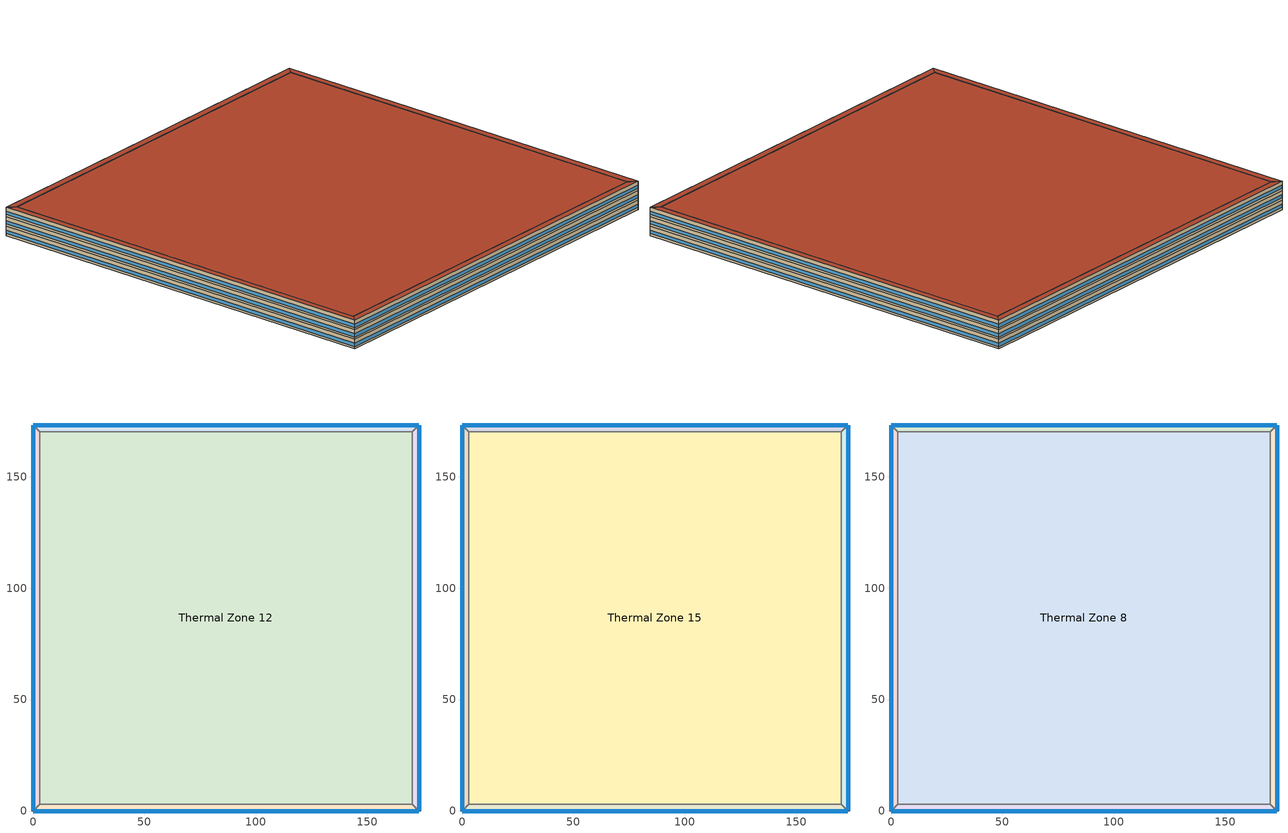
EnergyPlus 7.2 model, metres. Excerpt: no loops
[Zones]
Thermal Zone 14
 floor ground (000_ExtSlabCarpet_4in_ClimateZone 1-8): 173.21,0 0,0 3,3 170.21,3 z0
 wall outside (ASHRAE_189.1-2009_ExtWall_SteelFrame_ClimateZone 4-8): 0,0 173.21,0 z0:4
 wall to Thermal Zone 12 (000_Interior Wall): 170.21,3 3,3 z0:4
 wall to Thermal Zone 4 (000_Interior Wall): 173.21,0 170.21,3 z0:4
 wall to Thermal Zone 6 (000_Interior Wall): 3,3 0,0 z0:4
 window (ASHRAE_189.1-2009_ExtWindow_ClimateZone 4-5): 0.03,0 173.18,0 z1:2.4
Thermal Zone 12
 floor ground (000_ExtSlabCarpet_4in_ClimateZone 1-8): 3,3 3,170.21 170.21,170.21 170.21,3 z0
 wall to Thermal Zone 10 (000_Interior Wall): 170.21,170.21 3,170.21 z0:4
 wall to Thermal Zone 6 (000_Interior Wall): 3,170.21 3,3 z0:4
 wall to Thermal Zone 4 (000_Interior Wall): 170.21,3 170.21,170.21 z0:4
Thermal Zone 10
 floor ground (000_ExtSlabCarpet_4in_ClimateZone 1-8): 0,173.21 173.21,173.21 170.21,170.21 3,170.21 z0
 wall outside (ASHRAE_189.1-2009_ExtWall_SteelFrame_ClimateZone 4-8): 173.21,173.21 0,173.21 z0:4
 wall to Thermal Zone 6 (000_Interior Wall): 0,173.21 3,170.21 z0:4
 wall to Thermal Zone 4 (000_Interior Wall): 170.21,170.21 173.21,173.21 z0:4
 window (ASHRAE_189.1-2009_ExtWindow_ClimateZone 4-5): 173.18,173.21 0.03,173.21 z1:2.4
Thermal Zone 6
 floor ground (000_ExtSlabCarpet_4in_ClimateZone 1-8): 0,0 0,173.21 3,170.21 3,3 z0
 wall outside (ASHRAE_189.1-2009_ExtWall_SteelFrame_ClimateZone 4-8): 0,173.21 0,0 z0:4
 window (ASHRAE_189.1-2009_ExtWindow_ClimateZone 4-5): 0,173.18 0,0.03 z1:2.4
Thermal Zone 4
 floor ground (000_ExtSlabCarpet_4in_ClimateZone 1-8): 173.21,173.21 173.21,0 170.21,3 170.21,170.21 z0
 wall outside (ASHRAE_189.1-2009_ExtWall_SteelFrame_ClimateZone 4-8): 173.21,0 173.21,173.21 z0:4
 window (ASHRAE_189.1-2009_ExtWindow_ClimateZone 4-5): 173.21,0.03 173.21,173.18 z1:2.4
Thermal Zone 15
 floor to Thermal Zone 12 (000_Interior Floor): 3,3 3,170.21 170.21,170.21 170.21,3 z4
 wall to Thermal Zone 13 (000_Interior Wall): 3,170.21 3,3 z4:8
 wall to Thermal Zone 11 (000_Interior Wall): 3,3 170.21,3 z4:8
 wall to Thermal Zone 9 (000_Interior Wall): 170.21,3 170.21,170.21 z4:8
 wall to Thermal Zone 7 (000_Interior Wall): 170.21,170.21 3,170.21 z4:8
Thermal Zone 9
 floor to Thermal Zone 4 (000_Interior Floor): 173.21,173.21 173.21,0 170.21,3 170.21,170.21 z4
 wall outside (ASHRAE_189.1-2009_ExtWall_SteelFrame_ClimateZone 4-8): 173.21,0 173.21,173.21 z4:8
 wall to Thermal Zone 11 (000_Interior Wall): 170.21,3 173.21,0 z4:8
 wall to Thermal Zone 7 (000_Interior Wall): 173.21,173.21 170.21,170.21 z4:8
 window (ASHRAE_189.1-2009_ExtWindow_ClimateZone 4-5): 173.21,0.03 173.21,173.18 z5:6.4
Thermal Zone 11
 floor to Thermal Zone 14 (000_Interior Floor): 173.21,0 0,0 3,3 170.21,3 z4
 wall outside (ASHRAE_189.1-2009_ExtWall_SteelFrame_ClimateZone 4-8): 0,0 173.21,0 z4:8
 wall to Thermal Zone 13 (000_Interior Wall): 3,3 0,0 z4:8
 window (ASHRAE_189.1-2009_ExtWindow_ClimateZone 4-5): 0.03,0 173.18,0 z5:6.4
Thermal Zone 13
 floor to Thermal Zone 6 (000_Interior Floor): 0,0 0,173.21 3,170.21 3,3 z4
 wall outside (ASHRAE_189.1-2009_ExtWall_SteelFrame_ClimateZone 4-8): 0,173.21 0,0 z4:8
 wall to Thermal Zone 7 (000_Interior Wall): 3,170.21 0,173.21 z4:8
 window (ASHRAE_189.1-2009_ExtWindow_ClimateZone 4-5): 0,173.18 0,0.03 z5:6.4
Thermal Zone 7
 floor to Thermal Zone 10 (000_Interior Floor): 0,173.21 173.21,173.21 170.21,170.21 3,170.21 z4
 wall outside (ASHRAE_189.1-2009_ExtWall_SteelFrame_ClimateZone 4-8): 173.21,173.21 0,173.21 z4:8
 window (ASHRAE_189.1-2009_ExtWindow_ClimateZone 4-5): 173.18,173.21 0.03,173.21 z5:6.4
Thermal Zone 2
 floor to Thermal Zone 9 (000_Interior Floor): 173.21,173.21 173.21,0 170.21,3 170.21,170.21 z8
 wall outside (ASHRAE_189.1-2009_ExtWall_SteelFrame_ClimateZone 4-8): 173.21,0 173.21,173.21 z8:12
 wall to Thermal Zone 5 (000_Interior Wall): 173.21,173.21 170.21,170.21 z8:12
 wall to Thermal Zone 3 (000_Interior Wall): 170.21,3 173.21,0 z8:12
 wall to Thermal Zone 8 (000_Interior Wall): 170.21,170.21 170.21,3 z8:12
 window (ASHRAE_189.1-2009_ExtWindow_ClimateZone 4-5): 173.21,0.03 173.21,173.18 z9:10.4
 roof outside (ASHRAE_189.1-2009_ExtRoof_IEAD_ClimateZone 2-5): 170.21,170.21 170.21,3 173.21,0 173.21,173.21 z12
Thermal Zone 5
 floor to Thermal Zone 7 (000_Interior Floor): 0,173.21 173.21,173.21 170.21,170.21 3,170.21 z8
 wall outside (ASHRAE_189.1-2009_ExtWall_SteelFrame_ClimateZone 4-8): 173.21,173.21 0,173.21 z8:12
 wall to Thermal Zone 1 (000_Interior Wall): 0,173.21 3,170.21 z8:12
 wall to Thermal Zone 8 (000_Interior Wall): 3,170.21 170.21,170.21 z8:12
 window (ASHRAE_189.1-2009_ExtWindow_ClimateZone 4-5): 173.18,173.21 0.03,173.21 z9:10.4
 roof outside (ASHRAE_189.1-2009_ExtRoof_IEAD_ClimateZone 2-5): 3,170.21 170.21,170.21 173.21,173.21 0,173.21 z12
Thermal Zone 8
 floor to Thermal Zone 15 (000_Interior Floor): 3,3 3,170.21 170.21,170.21 170.21,3 z8
 wall to Thermal Zone 3 (000_Interior Wall): 3,3 170.21,3 z8:12
 wall to Thermal Zone 1 (000_Interior Wall): 3,170.21 3,3 z8:12
 roof outside (ASHRAE_189.1-2009_ExtRoof_IEAD_ClimateZone 2-5): 170.21,3 170.21,170.21 3,170.21 3,3 z12
Thermal Zone 1
 floor to Thermal Zone 13 (000_Interior Floor): 0,0 0,173.21 3,170.21 3,3 z8
 wall outside (ASHRAE_189.1-2009_ExtWall_SteelFrame_ClimateZone 4-8): 0,173.21 0,0 z8:12
 wall to Thermal Zone 3 (000_Interior Wall): 0,0 3,3 z8:12
 window (ASHRAE_189.1-2009_ExtWindow_ClimateZone 4-5): 0,173.18 0,0.03 z9:10.4
 roof outside (ASHRAE_189.1-2009_ExtRoof_IEAD_ClimateZone 2-5): 3,3 3,170.21 0,173.21 0,0 z12
Thermal Zone 3
 floor to Thermal Zone 11 (000_Interior Floor): 173.21,0 0,0 3,3 170.21,3 z8
 wall outside (ASHRAE_189.1-2009_ExtWall_SteelFrame_ClimateZone 4-8): 0,0 173.21,0 z8:12
 window (ASHRAE_189.1-2009_ExtWindow_ClimateZone 4-5): 0.03,0 173.18,0 z9:10.4
 roof outside (ASHRAE_189.1-2009_ExtRoof_IEAD_ClimateZone 2-5): 170.21,3 3,3 0,0 173.21,0 z12
[Site:Location]
San Francisco Intl Ap_CA_USA Design_Conditions: Latitude {deg}=37.62; Longitude {deg}=-122.4; Time Zone {hr}=-8; Elevation {m}=2
[SizingPeriod:DesignDay] Day of Month=21; Dry-Bulb Temperature Range Modifier Type=DefaultMultipliers; Barometric Pressure {Pa}=101301; Rain Indicator=No; Snow Indicator=No; Daylight Saving Time Indicator=No
Name | Month | Day Type | Maximum Dry-Bulb Temperature {C} | Daily Dry-Bulb Temperature Range {deltaC} | Humidity Condition Type | Wetbulb or DewPoint at Maximum Dry-Bulb {C} | Wind Speed {m/s} | Wind Direction {deg} | Solar Model Indicator | Sky Clearness | ASHRAE Clear Sky Optical Depth for Beam Irradiance (taub) | ASHRAE Clear Sky Optical Depth for Diffuse Irradiance (taud) | Enthalpy at Maximum Dry-Bulb {J/kg}
San Francisco Intl Ap Ann Htg Wind 99% Condns WS=>MCDB | 1 | WinterDesignDay | 12.2 | 0 | Wetbulb | 12.2 | 11.6 | 150 | ASHRAEClearSky | 0
San Francisco Intl Ap Ann Clg .4% Condns DP=>MDB | 8 | SummerDesignDay | 19.9 | 8.5 | Dewpoint | 16.1 | 5.9 | 310 | ASHRAETau |  | 0.365 | 2.435
San Francisco Intl Ap Ann Clg 1% Condns DP=>MDB | 8 | SummerDesignDay | 19.2 | 8.5 | Dewpoint | 15.3 | 5.9 | 310 | ASHRAETau |  | 0.365 | 2.435
San Francisco Intl Ap Ann Clg .4% Condns Enth=>MDB | 8 | SummerDesignDay | 25.8 | 8.5 | Enthalpy |  | 5.9 | 310 | ASHRAETau |  | 0.365 | 2.435 | 52400
[Building]
Building 1
[Material] Thermal Absorptance=0.9
Name | Roughness | Thickness {m} | Conductivity {W/m-K} | Density {kg/m3} | Specific Heat {J/kg-K} | Solar Absorptance | Visible Absorptance
000_M11 100mm lightweight concrete | MediumRough | 0.1016 | 0.53 | 1280 | 840 | 0.7 | 0.7
Metal Decking | MediumSmooth | 0.0015 | 45.006 | 7680 | 418.4 | 0.7 | 0.3
1/2IN Gypsum | Smooth | 0.0127 | 0.16 | 784.9 | 830 | 0.92 | 0.92
000_G01a 19mm gypsum board | MediumSmooth | 0.019 | 0.16 | 800 | 1090 | 0.7 | 0.7
Wall Insulation [39] | MediumRough | 0.1184 | 0.045 | 265 | 836.8 | 0.7 | 0.7
Roof Insulation [21] | MediumRough | 0.2105 | 0.049 | 265 | 836.8 | 0.7 | 0.7
000_F16 Acoustic tile | MediumSmooth | 0.0191 | 0.06 | 368 | 590 | 0.7 | 0.7
Roof Membrane | VeryRough | 0.0095 | 0.16 | 1121.29 | 1460 | 0.7 | 0.7
MAT-CC05 4 HW CONCRETE | Rough | 0.1016 | 1.311 | 2240 | 836.8 | 0.7 | 0.7
[Material:AirGap]
Name | Thermal Resistance {m2-K/W}
000_F05 Ceiling air space resistance | 0.18
000_F04 Wall air space resistance | 0.15
[Material:NoMass] Thermal Absorptance=0.9; Solar Absorptance=0.7
Name | Roughness | Thermal Resistance {m2-K/W} | Visible Absorptance
MAT-SHEATH | Rough | 0.3626 | 0.7
CP02 CARPET PAD | VeryRough | 0.2165 | 0.8
[WindowMaterial:Glazing]
Theoretical Glass [207]: Optical Data Type=SpectralAverage; Thickness {m}=0.003; Solar Transmittance at Normal Incidence=0.3311; Front Side Solar Reflectance at Normal Incidence=0.6189; Back Side Solar Reflectance at Normal Incidence=0.6189; Visible Transmittance at Normal Incidence=0.44; Front Side Visible Reflectance at Normal Incidence=0.51; Back Side Visible Reflectance at Normal Incidence=0.51; Infrared Transmittance at Normal Incidence=0; Front Side Infrared Hemispherical Emissivity=0.9; Back Side Infrared Hemispherical Emissivity=0.9; Conductivity {W/m-K}=0.0133; Dirt Correction Factor for Solar and Visible Transmittance=1; Solar Diffusing=No
[Construction]
ASHRAE_189.1-2009_ExtRoof_IEAD_ClimateZone 2-5: Roof Membrane, Roof Insulation [21], Metal Decking
000_ExtSlabCarpet_4in_ClimateZone 1-8: MAT-CC05 4 HW CONCRETE, CP02 CARPET PAD
000_Interior Wall: 000_G01a 19mm gypsum board, 000_F04 Wall air space resistance, 000_G01a 19mm gypsum board
ASHRAE_189.1-2009_ExtWindow_ClimateZone 4-5: Theoretical Glass [207]
ASHRAE_189.1-2009_ExtWall_SteelFrame_ClimateZone 4-8: MAT-SHEATH, Wall Insulation [39], 1/2IN Gypsum
000_Interior Floor: 000_F16 Acoustic tile, 000_F05 Ceiling air space resistance, 000_M11 100mm lightweight concrete
[AvailabilityManager:Scheduled]
Name | Schedule
AvailabilityManager:Scheduled {e73a4e67-94a5-42b8-83e4-a974db852baf} | Schedule:Compact {54b6307a-bfdf-4192-8368-3cc775c41c51}
AvailabilityManager:Scheduled {c8a178e6-590d-4ed7-8671-6d8e0cc7fac3} | Schedule:Compact {e7dbf1a0-2058-4ee9-b952-4ad6d0fc8580}
[Zone]
Thermal Zone 14; Thermal Zone 2; Thermal Zone 5; Thermal Zone 15; Thermal Zone 9; Thermal Zone 11; Thermal Zone 13; Thermal Zone 12; Thermal Zone 8; Thermal Zone 10; Thermal Zone 1; Thermal Zone 7; Thermal Zone 6; Thermal Zone 4; Thermal Zone 3
[Schedule:Compact]
Schedule:Compact {54b6307a-bfdf-4192-8368-3cc775c41c51}; Schedule:Compact {e7dbf1a0-2058-4ee9-b952-4ad6d0fc8580}: Through: 12/31, For: AllDays, Until: 24:00, 1
